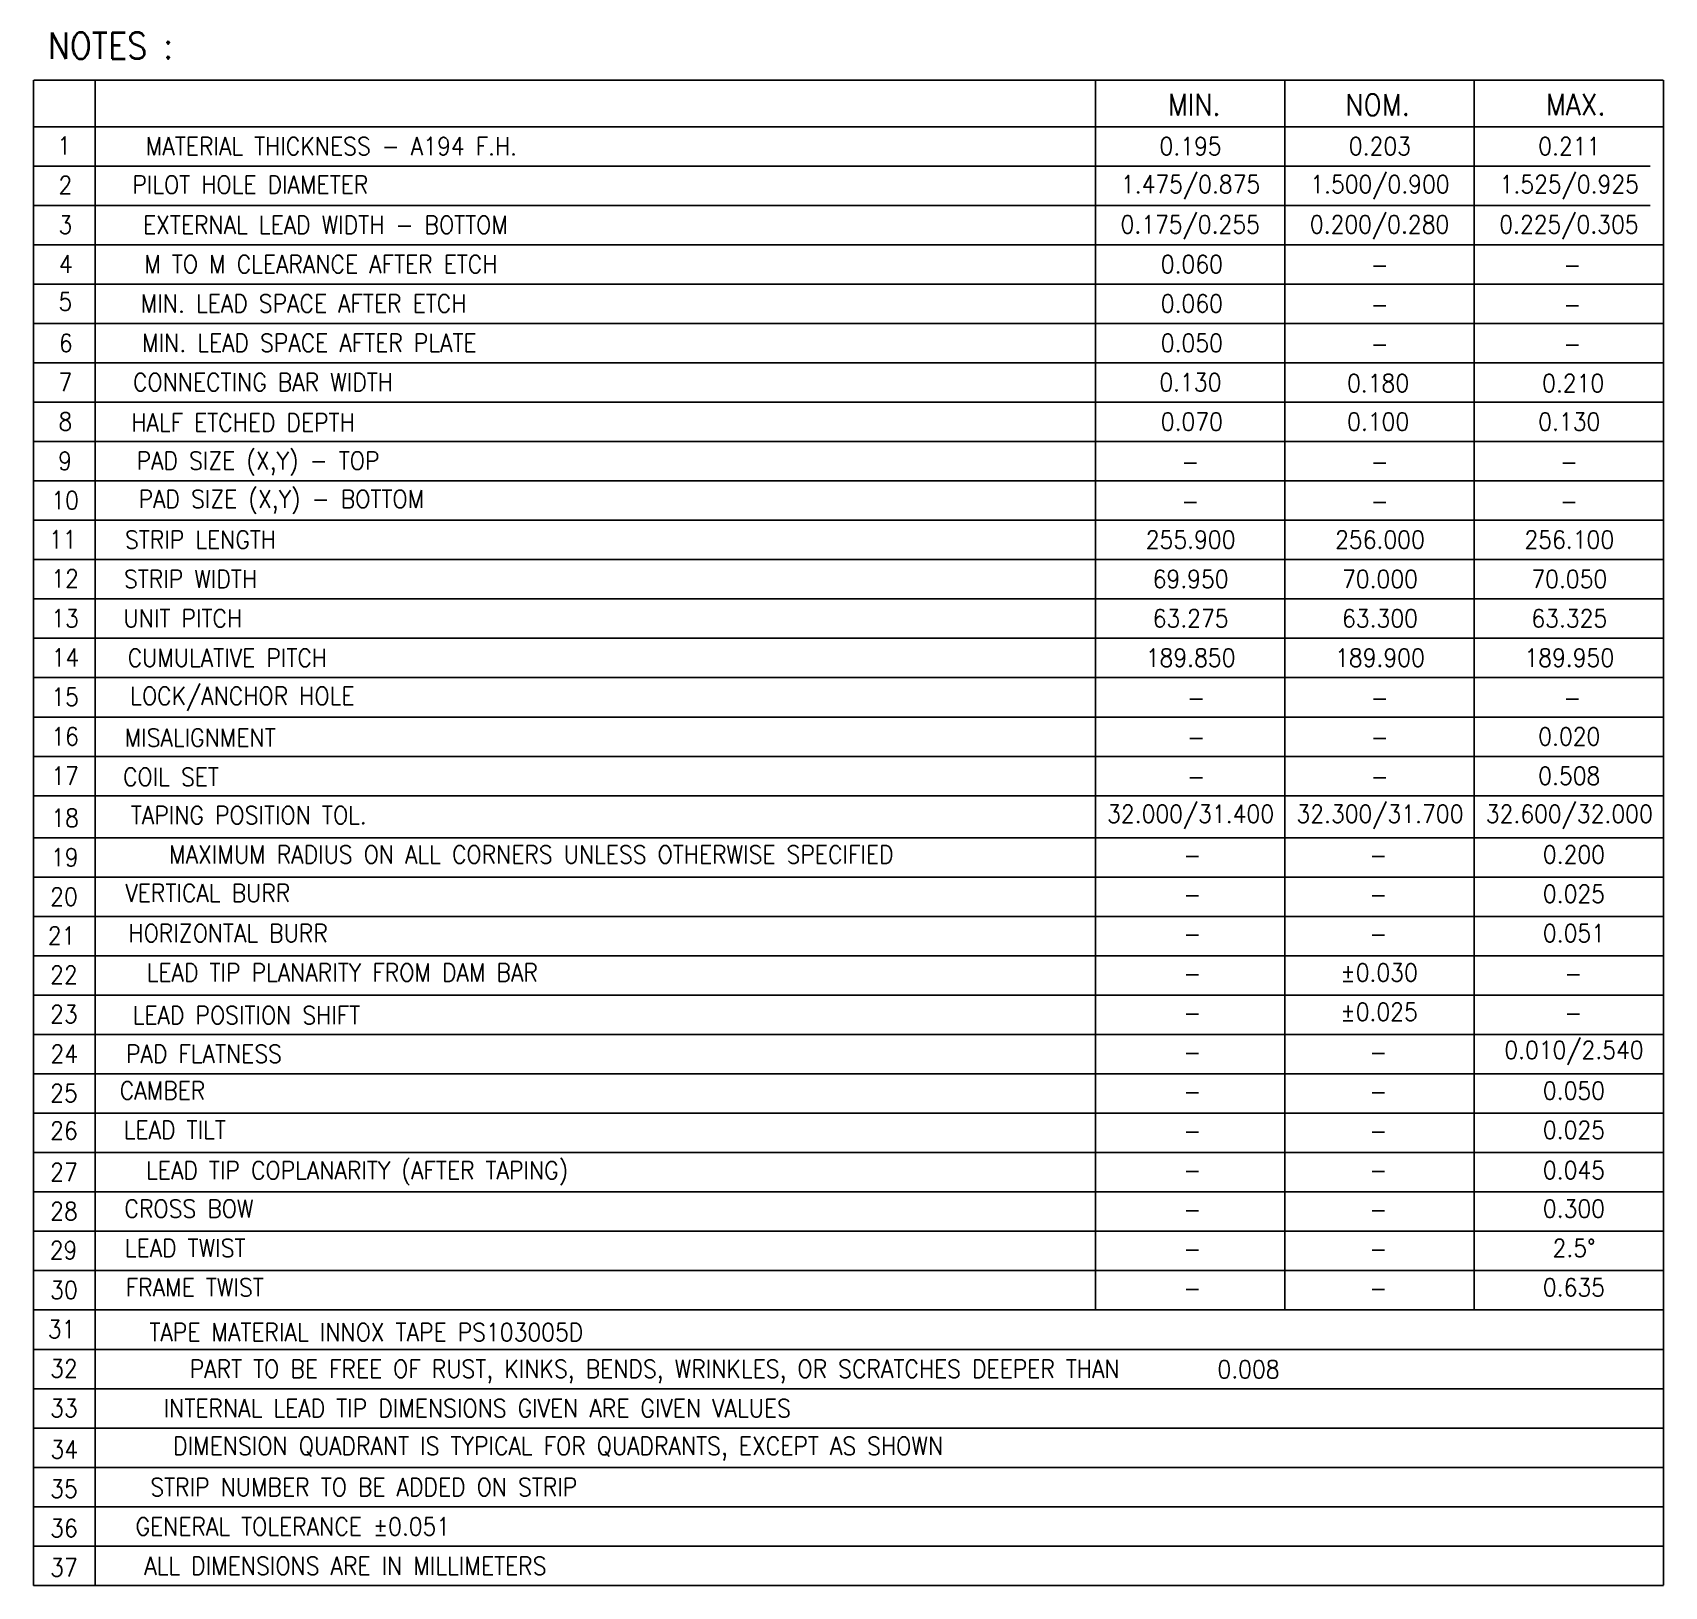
# Model space of a CAD drawing. Header units: millimetres. Extents: x 529.05 to 536.07, y 73.68 to 80.37.
import ezdxf
from ezdxf.enums import TextEntityAlignment as Align

# ---------------------------------------------------------------- set-up
doc = ezdxf.new("R2010")
doc.units = ezdxf.units.MM
doc.header["$LTSCALE"] = 0.5
doc.layers.add('NOTE', color=7, linetype='Continuous')
doc.styles.add('ROMANS', font='romans.shx', dxfattribs={"bigfont": 'AllInOneBig.shx'})

msp = doc.modelspace()

# ---------------------------------------------------------------- linework, layer by layer
at = {"layer": 'NOTE', "color": 7}
for p, q in [((529.051, 80.1626), (529.051, 73.6858)), ((529.051, 73.6858), (536.0642, 73.6858))]:
    msp.add_line(p, q, dxfattribs=at)
at = {"layer": 'NOTE', "color": 3}
for p, q in [((529.3168, 73.6858), (529.3168, 80.1626)), ((529.051, 79.9619), (536.0642, 79.9619)), ((529.051, 79.7926), (536.0066, 79.7926)), ((529.051, 79.6233), (536.0066, 79.6233)), ((529.051, 79.454), (536.0642, 79.454)), ((529.051, 79.2847), (536.0642, 79.2847)), ((529.051, 79.1153), (536.0642, 79.1153)), ((529.051, 78.946), (536.0642, 78.946)), ((529.051, 78.7767), (536.0642, 78.7767)), ((529.051, 78.6074), (536.0642, 78.6074)), ((529.051, 78.4381), (536.0642, 78.4381)), ((529.051, 78.2688), (536.0642, 78.2688)), ((529.051, 78.0995), (536.0642, 78.0995)), ((529.051, 77.9302), (536.0642, 77.9302)), ((529.051, 77.7609), (536.0642, 77.7609)), ((529.051, 77.5916), (536.0642, 77.5916)), ((529.051, 77.4222), (536.0642, 77.4222)), ((529.051, 77.2529), (536.0642, 77.2529)), ((529.051, 77.0836), (536.0642, 77.0836)), ((529.051, 76.9027), (536.0642, 76.9027)), ((529.051, 76.7334), (536.0642, 76.7334)), ((529.051, 76.5641), (536.0642, 76.5641)), ((529.051, 76.3948), (536.0642, 76.3948)), ((529.051, 76.2255), (536.0642, 76.2255)), ((529.051, 76.0562), (536.0642, 76.0562)), ((529.051, 75.8869), (536.0642, 75.8869)), ((529.051, 75.7176), (536.0642, 75.7176)), ((529.051, 75.5482), (536.0642, 75.5482)), ((529.051, 75.3789), (536.0642, 75.3789)), ((529.051, 75.2096), (536.0642, 75.2096)), ((529.051, 75.0403), (536.0642, 75.0403)), ((529.051, 74.871), (536.0642, 74.871)), ((529.051, 74.7017), (536.0642, 74.7017)), ((529.051, 74.7017), (536.0642, 74.7017)), ((529.051, 74.5324), (536.0642, 74.5324)), ((529.051, 74.3631), (536.0642, 74.3631)), ((529.051, 74.1938), (536.0642, 74.1938)), ((529.051, 74.0245), (536.0642, 74.0245)), ((529.051, 73.8551), (536.0642, 73.8551))]:
    msp.add_line(p, q, dxfattribs=at)
at = {"layer": 'NOTE', "color": 7, "const_width": 0.0077}
for points in [[(529.051, 80.1626), (536.0642, 80.1626)], [(533.6201, 74.871), (533.6201, 80.1626)], [(534.4348, 74.871), (534.4348, 80.1626)], [(535.2495, 74.871), (535.2495, 80.1626)], [(536.0642, 73.6858), (536.0642, 80.1626)]]:
    msp.add_lwpolyline(points, dxfattribs=at)

# ---------------------------------------------------------------- texts
at = {"layer": 'NOTE', "color": 7, "style": 'ROMANS', "width": 0.9}
for s, height, p in [('NOTES :', 0.11214, (529.3823, 80.3106)), ('MIN.', 0.09235, (534.0455, 80.0565)), ('NOM.', 0.09235, (534.8342, 80.0557)), ('MAX.', 0.09235, (535.6866, 80.0574))]:
    msp.add_text(s, height=height, dxfattribs=at).set_placement(p, align=Align.MIDDLE)
at = {"layer": 'NOTE', "color": 3, "style": 'ROMANS', "width": 0.9}
for s, height, p in [('1', 0.077, (529.1834, 79.8803)), ('MATERIAL THICKNESS - A194 F.H. ', 0.076959, (530.3566, 79.8785)), ('0.195', 0.07696, (534.0296, 79.8783)), ('0.203', 0.07696, (534.8443, 79.8783)), ('0.211', 0.07696, (535.659, 79.8783)), ('1.475/0.875', 0.076959, (534.0296, 79.709)), ('1.500/0.900', 0.076959, (534.8443, 79.709)), ('1.525/0.925', 0.076959, (535.659, 79.709)), ('2', 0.077, (529.1884, 79.711)), ('PILOT HOLE DIAMETER', 0.076959, (529.9839, 79.7128)), ('3', 0.077, (529.1884, 79.5398)), ('EXTERNAL LEAD WIDTH - BOTTOM', 0.076959, (530.3072, 79.5399)), ('0.175/0.255', 0.076959, (534.0281, 79.5361)), ('0.200/0.280', 0.076959, (534.8428, 79.5361)), ('0.225/0.305', 0.076959, (535.6575, 79.5361)), ('4', 0.077, (529.19, 79.3711)), ('M TO M CLEARANCE AFTER ETCH', 0.076959, (530.2874, 79.3706)), ('0.060', 0.07696, (534.035, 79.3704)), ('-', 0.077, (534.8428, 79.3668)), ('-', 0.077, (535.6725, 79.3668)), ('5', 0.077, (529.1884, 79.2095)), ('MIN. LEAD SPACE AFTER ETCH', 0.076959, (530.2132, 79.2013)), ('0.060', 0.07696, (534.035, 79.2011)), ('-', 0.077, (534.8428, 79.1974)), ('-', 0.077, (535.6725, 79.1974)), ('6', 0.077, (529.19, 79.0313)), ('MIN. LEAD SPACE AFTER PLATE', 0.076959, (530.2379, 79.032)), ('0.050', 0.07696, (534.035, 79.0317)), ('-', 0.077, (534.8428, 79.0281)), ('-', 0.077, (535.6725, 79.0281)), ('7', 0.077, (529.1884, 78.8632)), ('CONNECTING BAR WIDTH', 0.076959, (530.0383, 78.8626)), ('0.130', 0.07696, (534.0288, 78.8624)), ('0.180', 0.07696, (534.8363, 78.8588)), ('0.210', 0.07696, (535.6757, 78.8588)), ('8', 0.077, (529.1884, 78.6939)), ('HALF ETCHED DEPTH', 0.076959, (529.9527, 78.6889)), ('0.070', 0.07696, (534.0349, 78.6931)), ('0.100', 0.07696, (534.8365, 78.6931)), ('0.130', 0.07696, (535.659, 78.6931)), ('PAD SIZE (X,Y) - TOP', 0.076959, (530.0169, 78.5196)), ('9', 0.077, (529.1867, 78.5241)), ('-', 0.077, (534.0281, 78.5202)), ('-', 0.077, (534.8428, 78.5202)), ('-', 0.077, (535.6575, 78.5202)), ('10', 0.07696, (529.1868, 78.3548)), ('PAD SIZE (X,Y) - BOTTOM', 0.076959, (530.1176, 78.3547)), ('-', 0.077, (534.0281, 78.3509)), ('-', 0.077, (534.8428, 78.3509)), ('-', 0.077, (535.6575, 78.3509)), ('11', 0.07696, (529.177, 78.1864)), ('STRIP LENGTH', 0.076959, (529.7695, 78.1854)), ('255.900', 0.07696, (534.0296, 78.1852)), ('256.000', 0.07696, (534.8443, 78.1852)), ('256.100', 0.07696, (535.659, 78.1852)), ('12', 0.07696, (529.1868, 78.018)), ('STRIP WIDTH', 0.076959, (529.7266, 78.0161)), ('69.950', 0.07696, (534.0296, 78.0159)), ('70.000', 0.07696, (534.8443, 78.0159)), ('70.050', 0.07696, (535.659, 78.0159)), ('13', 0.07696, (529.1868, 77.8469)), ('UNIT PITCH', 0.07696, (529.6937, 77.8468)), ('63.275', 0.07696, (534.0296, 77.8466)), ('63.300', 0.07696, (534.8443, 77.8466)), ('63.325', 0.07696, (535.659, 77.8466)), ('14', 0.07696, (529.1885, 77.6785)), ('CUMULATIVE PITCH', 0.076959, (529.885, 77.6768)), ('189.850', 0.07696, (534.0296, 77.6773)), ('189.900', 0.07696, (534.8443, 77.6773)), ('189.950', 0.07696, (535.659, 77.6773)), ('15', 0.07696, (529.1868, 77.509)), ('LOCK/ANCHOR HOLE', 0.076959, (529.9494, 77.5074)), ('-', 0.077, (534.0536, 77.5043)), ('-', 0.077, (534.8428, 77.5043)), ('-', 0.077, (535.6725, 77.5043)), ('16', 0.07696, (529.1868, 77.3388)), ('MISALIGNMENT', 0.076959, (529.768, 77.3335)), ('0.020', 0.07696, (535.659, 77.3386)), ('-', 0.077, (534.0536, 77.335)), ('-', 0.077, (534.8428, 77.335)), ('17', 0.07696, (529.1868, 77.1695)), ('COIL SET', 0.07696, (529.6425, 77.1645)), ('-', 0.077, (534.0536, 77.1657)), ('-', 0.077, (534.8428, 77.1657)), ('0.508', 0.07696, (535.659, 77.1693)), ('18', 0.07696, (529.1868, 76.9881)), ('TAPING POSITION TOL.', 0.076959, (529.9773, 77.0002)), ('32.000/31.400', 0.076959, (534.0296, 77)), ('32.300/31.700', 0.076959, (534.8443, 77)), ('32.600/32.000', 0.076959, (535.659, 77)), ('19', 0.07696, (529.1852, 76.8184)), ('MAXIMUM RADIUS ON ALL CORNERS UNLESS OTHERWISE SPECIFIED', 0.076959, (531.1929, 76.8309)), ('-', 0.077, (534.0367, 76.8271)), ('-', 0.077, (534.8378, 76.8271)), ('0.200', 0.07696, (535.6791, 76.8307)), ('20', 0.07696, (529.1819, 76.649)), ('VERTICAL BURR', 0.076959, (529.8009, 76.6652)), ('0.025', 0.07696, (535.6791, 76.6614)), ('-', 0.077, (534.0367, 76.6578)), ('-', 0.077, (534.8378, 76.6578)), ('HORIZONTAL BURR', 0.076959, (529.8884, 76.4923)), ('0.051', 0.07696, (535.6791, 76.4921)), ('21', 0.07696, (529.172, 76.4817)), ('-', 0.077, (534.0367, 76.4885)), ('-', 0.077, (534.8378, 76.4885)), ('22', 0.07696, (529.1819, 76.3132)), ('LEAD TIP PLANARITY FROM DAM BAR', 0.076959, (530.3797, 76.323)), ('%%P0.030', 0.07696, (534.8409, 76.3228)), ('-', 0.077, (534.0367, 76.3192)), ('-', 0.077, (535.6761, 76.3192)), ('23', 0.07696, (529.1819, 76.1439)), ('LEAD POSITION SHIFT', 0.076959, (529.9674, 76.1392)), ('%%P0.025', 0.07696, (534.8409, 76.1535)), ('-', 0.077, (534.0367, 76.1499)), ('-', 0.077, (535.6761, 76.1499)), ('0.010/2.540', 0.076959, (535.6791, 75.9842)), ('24', 0.07696, (529.1835, 75.9727)), ('PAD FLATNESS', 0.076959, (529.7844, 75.9734)), ('-', 0.077, (534.0367, 75.9806)), ('-', 0.077, (534.8378, 75.9806)), ('25', 0.07696, (529.1819, 75.804)), ('CAMBER', 0.07696, (529.6063, 75.8151)), ('0.050', 0.07696, (535.6791, 75.8148)), ('-', 0.077, (534.0367, 75.8112)), ('-', 0.077, (534.8378, 75.8112)), ('26', 0.07696, (529.1819, 75.6424)), ('LEAD TILT', 0.07696, (529.659, 75.6458)), ('-', 0.077, (534.0367, 75.6419)), ('-', 0.077, (534.8378, 75.6419)), ('0.025', 0.07696, (535.6791, 75.6455)), ('27', 0.07696, (529.1819, 75.4642)), ('LEAD TIP COPLANARITY (AFTER TAPING)', 0.076959, (530.444, 75.4666)), ('0.045', 0.07696, (535.6791, 75.4726)), ('-', 0.077, (534.0367, 75.4726)), ('-', 0.077, (534.8378, 75.4726)), ('28', 0.07696, (529.1819, 75.2961)), ('CROSS BOW', 0.07696, (529.72, 75.3071)), ('0.300', 0.07696, (535.6791, 75.3069)), ('-', 0.077, (534.0367, 75.3033)), ('-', 0.077, (534.8378, 75.3033)), ('29', 0.07696, (529.1802, 75.1282)), ('LEAD TWIST', 0.07696, (529.7037, 75.1378)), ('-', 0.077, (534.0367, 75.134)), ('-', 0.077, (534.8378, 75.134)), ('2.5%%d', 0.07696, (535.6791, 75.1376)), ('30', 0.07696, (529.1819, 74.957)), ('FRAME TWIST', 0.076959, (529.7449, 74.9685)), ('0.635', 0.07696, (535.6791, 74.9683)), ('-', 0.077, (534.0367, 74.9647)), ('-', 0.077, (534.8378, 74.9647)), ('31', 0.07696, (529.172, 74.7886)), ('TAPE MATERIAL INNOX TAPE PS103005D ', 0.076959, (530.5067, 74.7757)), ('32', 0.07696, (529.1819, 74.6193)), ('PART TO BE FREE OF RUST, KINKS, BENDS, WRINKLES, OR SCRATCHES DEEPER THAN', 0.076959, (531.7237, 74.6064)), ('0.008', 0.07696, (534.2787, 74.6156)), ('33', 0.07696, (529.1819, 74.4489)), ('INTERNAL LEAD TIP DIMENSIONS GIVEN ARE GIVEN VALUES', 0.076959, (530.9603, 74.4482)), ('34', 0.07696, (529.1835, 74.271)), ('DIMENSION QUADRANT IS TYPICAL FOR QUADRANTS, EXCEPT AS SHOWN', 0.076959, (531.3083, 74.2744)), ('STRIP NUMBER TO BE ADDED ON STRIP', 0.076959, (530.4721, 74.1091)), ('35', 0.07696, (529.1819, 74.1017)), ('36', 0.07696, (529.1819, 73.9323)), ('GENERAL TOLERANCE %%P0.051', 0.076959, (530.167, 73.9398)), ('37', 0.07696, (529.1819, 73.763)), ('ALL DIMENSIONS ARE IN MILLIMETERS', 0.076959, (530.3929, 73.7705))]:
    msp.add_text(s, height=height, dxfattribs=at).set_placement(p, align=Align.MIDDLE)

doc.saveas('drawing.dxf')
